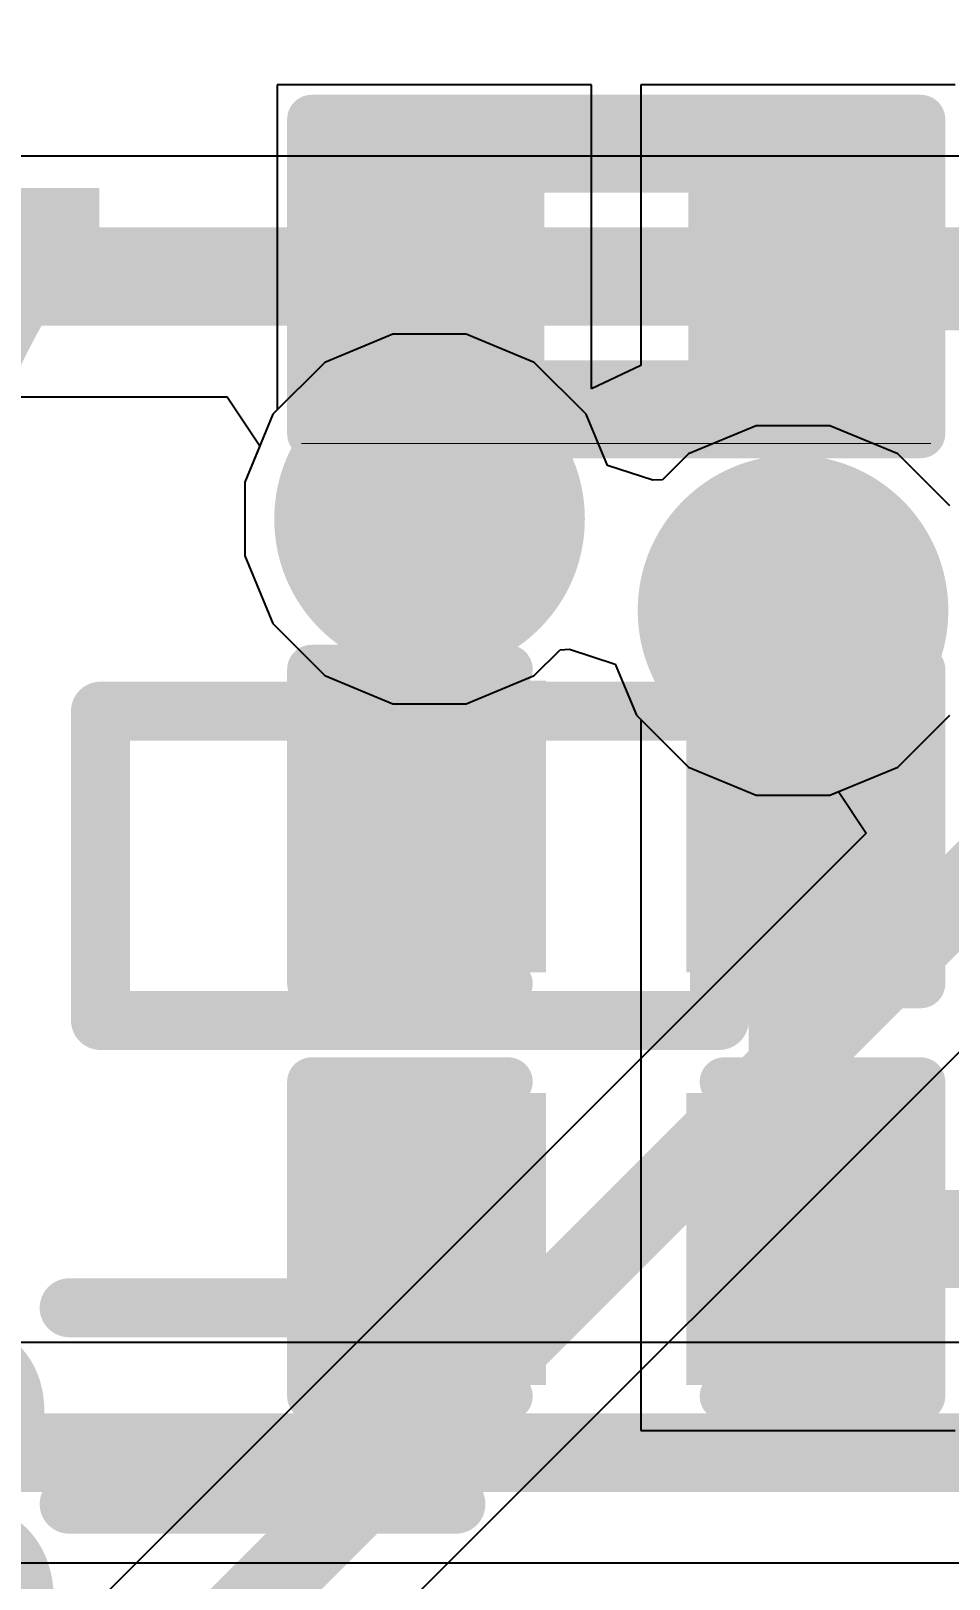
# Model space of a CAD drawing. Header units: inches. Extents: x -0.1 to 17.9, y -0.8 to 4.8.
# Drawn here: x 0.8114 to 0.9049, y 2.6374 to 2.795 of the extents above; entities that cross this region are included whole.
import ezdxf

# ---------------------------------------------------------------- set-up
doc = ezdxf.new("R2010")
doc.units = ezdxf.units.IN
doc.header["$MEASUREMENT"] = 0
for name, color, linetype in [('Bottom Layer 1', 5, 'Continuous'), ('Bottom Solder', 6, 'Continuous'), ('Drill Drawing', 1, 'Continuous'), ('GND+Signal', 16, 'Continuous'), ('Pad Holes', 156, 'Continuous'), ('PWR+Signal', 76, 'Continuous'), ('Top 3D Body', 56, 'Continuous'), ('Top Layer 1', 1, 'Continuous'), ('Top Overlay', 2, 'Continuous'), ('Top Paste', 8, 'Continuous'), ('Top Solder', 216, 'Continuous'), ('Via Holes', 16, 'Continuous')]:
    doc.layers.add(name, color=color, linetype=linetype)
doc.styles.add('Arial', font='', dxfattribs={"height": 0.2})
doc.styles.get('Arial').set_extended_font_data('Arial')

# ---------------------------------------------------------------- blocks, each defined once
blk = doc.blocks.new('C___0402_44')
at = {"layer": 'Top Layer 1'}
for points in [[(-0.0275, -0.0125), (-0.0275, 0.0125), (-0.0095, 0.0125), (-0.0095, -0.0125)], [(0.0095, -0.0125), (0.0095, 0.0125), (0.0275, 0.0125), (0.0275, -0.0125)]]:
    blk.add_hatch(color=1, dxfattribs=at).paths.add_polyline_path(points)
at = {"layer": 'Top Paste'}
for points in [[(-0.0275, -0.0125), (-0.0275, 0.0125), (-0.0095, 0.0125), (-0.0095, -0.0125)], [(0.0095, -0.0125), (0.0095, 0.0125), (0.0275, 0.0125), (0.0275, -0.0125)]]:
    blk.add_hatch(color=8, dxfattribs=at).paths.add_polyline_path(points)
at = {"layer": 'Top Solder'}
for points in [[(-0.02986, -0.01486), (-0.02986, 0.01486), (-0.00714, 0.01486), (-0.00714, -0.01486)], [(0.00714, -0.01486), (0.00714, 0.01486), (0.02986, 0.01486), (0.02986, -0.01486)]]:
    blk.add_hatch(color=216, dxfattribs=at).paths.add_polyline_path(points)
at = {"layer": 'Top Overlay'}
for points in [[(-0.011, 0.016, 0.005, 0.005, 0), (-0.031, 0.016, 0.005, 0.005, 0)], [(-0.031, 0.016, 0.005, 0.005, 0), (-0.031, -0.016, 0.005, 0.005, 0)], [(0.031, 0.016, 0.005, 0.005, 0), (0.011, 0.016, 0.005, 0.005, 0)], [(0.031, 0.016, 0.005, 0.005, 0), (0.031, -0.016, 0.005, 0.005, 0)], [(-0.011, -0.016, 0.005, 0.005, 0), (-0.031, -0.016, 0.005, 0.005, 0)], [(0.031, -0.016, 0.005, 0.005, 0), (0.011, -0.016, 0.005, 0.005, 0)]]:
    blk.add_lwpolyline(points, format="xyseb", dxfattribs=at)
for points in [[(-0.03225, 0.016, 0.0025, 0.0025, 1), (-0.02975, 0.016, 0.0025, 0.0025, 1)], [(-0.03225, 0.016, 0.0025, 0.0025, 1), (-0.02975, 0.016, 0.0025, 0.0025, 1)], [(-0.01225, 0.016, 0.0025, 0.0025, 1), (-0.00975, 0.016, 0.0025, 0.0025, 1)], [(0.00975, 0.016, 0.0025, 0.0025, 1), (0.01225, 0.016, 0.0025, 0.0025, 1)], [(0.02975, 0.016, 0.0025, 0.0025, 1), (0.03225, 0.016, 0.0025, 0.0025, 1)], [(0.02975, 0.016, 0.0025, 0.0025, 1), (0.03225, 0.016, 0.0025, 0.0025, 1)], [(-0.03225, -0.016, 0.0025, 0.0025, 1), (-0.02975, -0.016, 0.0025, 0.0025, 1)], [(-0.03225, -0.016, 0.0025, 0.0025, 1), (-0.02975, -0.016, 0.0025, 0.0025, 1)], [(-0.01225, -0.016, 0.0025, 0.0025, 1), (-0.00975, -0.016, 0.0025, 0.0025, 1)], [(0.00975, -0.016, 0.0025, 0.0025, 1), (0.01225, -0.016, 0.0025, 0.0025, 1)], [(0.02975, -0.016, 0.0025, 0.0025, 1), (0.03225, -0.016, 0.0025, 0.0025, 1)], [(0.02975, -0.016, 0.0025, 0.0025, 1), (0.03225, -0.016, 0.0025, 0.0025, 1)]]:
    blk.add_lwpolyline(points, format="xyseb", close=True, dxfattribs=at)
blk = doc.blocks.new('C___0402_45')
at = {"layer": 'Top Layer 1'}
for points in [[(-0.0275, -0.0125), (-0.0275, 0.0125), (-0.0095, 0.0125), (-0.0095, -0.0125)], [(0.0095, -0.0125), (0.0095, 0.0125), (0.0275, 0.0125), (0.0275, -0.0125)]]:
    blk.add_hatch(color=1, dxfattribs=at).paths.add_polyline_path(points)
at = {"layer": 'Top Paste'}
for points in [[(-0.0275, -0.0125), (-0.0275, 0.0125), (-0.0095, 0.0125), (-0.0095, -0.0125)], [(0.0095, -0.0125), (0.0095, 0.0125), (0.0275, 0.0125), (0.0275, -0.0125)]]:
    blk.add_hatch(color=8, dxfattribs=at).paths.add_polyline_path(points)
at = {"layer": 'Top Solder'}
for points in [[(-0.02986, -0.01486), (-0.02986, 0.01486), (-0.00714, 0.01486), (-0.00714, -0.01486)], [(0.00714, -0.01486), (0.00714, 0.01486), (0.02986, 0.01486), (0.02986, -0.01486)]]:
    blk.add_hatch(color=216, dxfattribs=at).paths.add_polyline_path(points)
at = {"layer": 'Top Overlay'}
for points in [[(-0.011, 0.016, 0.005, 0.005, 0), (-0.031, 0.016, 0.005, 0.005, 0)], [(-0.031, 0.016, 0.005, 0.005, 0), (-0.031, -0.016, 0.005, 0.005, 0)], [(0.031, 0.016, 0.005, 0.005, 0), (0.011, 0.016, 0.005, 0.005, 0)], [(0.031, 0.016, 0.005, 0.005, 0), (0.031, -0.016, 0.005, 0.005, 0)], [(-0.011, -0.016, 0.005, 0.005, 0), (-0.031, -0.016, 0.005, 0.005, 0)], [(0.031, -0.016, 0.005, 0.005, 0), (0.011, -0.016, 0.005, 0.005, 0)]]:
    blk.add_lwpolyline(points, format="xyseb", dxfattribs=at)
for points in [[(-0.03225, 0.016, 0.0025, 0.0025, 1), (-0.02975, 0.016, 0.0025, 0.0025, 1)], [(-0.03225, 0.016, 0.0025, 0.0025, 1), (-0.02975, 0.016, 0.0025, 0.0025, 1)], [(-0.01225, 0.016, 0.0025, 0.0025, 1), (-0.00975, 0.016, 0.0025, 0.0025, 1)], [(0.00975, 0.016, 0.0025, 0.0025, 1), (0.01225, 0.016, 0.0025, 0.0025, 1)], [(0.02975, 0.016, 0.0025, 0.0025, 1), (0.03225, 0.016, 0.0025, 0.0025, 1)], [(0.02975, 0.016, 0.0025, 0.0025, 1), (0.03225, 0.016, 0.0025, 0.0025, 1)], [(-0.03225, -0.016, 0.0025, 0.0025, 1), (-0.02975, -0.016, 0.0025, 0.0025, 1)], [(-0.03225, -0.016, 0.0025, 0.0025, 1), (-0.02975, -0.016, 0.0025, 0.0025, 1)], [(-0.01225, -0.016, 0.0025, 0.0025, 1), (-0.00975, -0.016, 0.0025, 0.0025, 1)], [(0.00975, -0.016, 0.0025, 0.0025, 1), (0.01225, -0.016, 0.0025, 0.0025, 1)], [(0.02975, -0.016, 0.0025, 0.0025, 1), (0.03225, -0.016, 0.0025, 0.0025, 1)], [(0.02975, -0.016, 0.0025, 0.0025, 1), (0.03225, -0.016, 0.0025, 0.0025, 1)]]:
    blk.add_lwpolyline(points, format="xyseb", close=True, dxfattribs=at)
blk = doc.blocks.new('R___0402_98')
at = {"layer": 'Top Layer 1'}
for points in [[(-0.0275, -0.0125), (-0.0275, 0.0125), (-0.0095, 0.0125), (-0.0095, -0.0125)], [(0.0095, -0.0125), (0.0095, 0.0125), (0.0275, 0.0125), (0.0275, -0.0125)]]:
    blk.add_hatch(color=1, dxfattribs=at).paths.add_polyline_path(points)
at = {"layer": 'Top Paste'}
for points in [[(-0.0275, -0.0125), (-0.0275, 0.0125), (-0.0095, 0.0125), (-0.0095, -0.0125)], [(0.0095, -0.0125), (0.0095, 0.0125), (0.0275, 0.0125), (0.0275, -0.0125)]]:
    blk.add_hatch(color=8, dxfattribs=at).paths.add_polyline_path(points)
at = {"layer": 'Top Solder'}
for points in [[(-0.02966, -0.01467), (-0.02966, 0.01467), (-0.00733, 0.01467), (-0.00733, -0.01467)], [(0.00734, -0.01467), (0.00734, 0.01467), (0.02967, 0.01467), (0.02967, -0.01467)]]:
    blk.add_hatch(color=216, dxfattribs=at).paths.add_polyline_path(points)
at = {"layer": 'Top Overlay'}
for points in [[(-0.031, -0.016, 0.005, 0.005, 0), (-0.031, 0.016, 0.005, 0.005, 0)], [(-0.031, 0.016, 0.005, 0.005, 0), (0.031, 0.016, 0.005, 0.005, 0)], [(0.031, -0.016, 0.005, 0.005, 0), (0.031, 0.016, 0.005, 0.005, 0)], [(-0.031, -0.016, 0.005, 0.005, 0), (0.031, -0.016, 0.005, 0.005, 0)], [(-0.032, -0.017, 0.000127, 0.000127, 0), (0.032, -0.017, 0.000127, 0.000127, 0)]]:
    blk.add_lwpolyline(points, format="xyseb", dxfattribs=at)
for points in [[(-0.03225, 0.016, 0.0025, 0.0025, 1), (-0.02975, 0.016, 0.0025, 0.0025, 1)], [(-0.03225, 0.016, 0.0025, 0.0025, 1), (-0.02975, 0.016, 0.0025, 0.0025, 1)], [(0.02975, 0.016, 0.0025, 0.0025, 1), (0.03225, 0.016, 0.0025, 0.0025, 1)], [(0.02975, 0.016, 0.0025, 0.0025, 1), (0.03225, 0.016, 0.0025, 0.0025, 1)], [(-0.03225, -0.016, 0.0025, 0.0025, 1), (-0.02975, -0.016, 0.0025, 0.0025, 1)], [(-0.03225, -0.016, 0.0025, 0.0025, 1), (-0.02975, -0.016, 0.0025, 0.0025, 1)], [(0.02975, -0.016, 0.0025, 0.0025, 1), (0.03225, -0.016, 0.0025, 0.0025, 1)], [(0.02975, -0.016, 0.0025, 0.0025, 1), (0.03225, -0.016, 0.0025, 0.0025, 1)], [(-0.03203, -0.017, 0.0000635, 0.0000635, 1), (-0.03197, -0.017, 0.0000635, 0.0000635, 1)], [(0.03197, -0.017, 0.0000635, 0.0000635, 1), (0.03203, -0.017, 0.0000635, 0.0000635, 1)]]:
    blk.add_lwpolyline(points, format="xyseb", close=True, dxfattribs=at)

msp = doc.modelspace()

# ---------------------------------------------------------------- hatches: boundary and pattern name
at = {"layer": 'Bottom Layer 1'}
h = msp.add_hatch(color=5, dxfattribs=at)
edge = h.paths.add_edge_path()
edge.add_arc((0.852, 2.74531), 0.01181, 0, 360)
h = msp.add_hatch(color=5, dxfattribs=at)
edge = h.paths.add_edge_path()
edge.add_arc((0.889, 2.736), 0.01181, 0, 360)
at = {"layer": 'Bottom Solder'}
h = msp.add_hatch(color=6, dxfattribs=at)
edge = h.paths.add_edge_path()
edge.add_arc((0.852, 2.74531), 0.01581, 0, 360)
h = msp.add_hatch(color=6, dxfattribs=at)
edge = h.paths.add_edge_path()
edge.add_arc((0.889, 2.736), 0.01581, 0, 360)
at = {"layer": 'GND+Signal'}
h = msp.add_hatch(color=16, dxfattribs=at)
edge = h.paths.add_edge_path()
edge.add_arc((0.852, 2.74531), 0.01181, 0, 360)
h = msp.add_hatch(color=16, dxfattribs=at)
edge = h.paths.add_edge_path()
edge.add_arc((0.889, 2.736), 0.01181, 0, 360)
at = {"layer": 'Pad Holes'}
h = msp.add_hatch(color=7, dxfattribs=at)
edge = h.paths.add_edge_path()
edge.add_arc((0.84835, 2.78102), 0.00125, 0, 360)
h = msp.add_hatch(color=7, dxfattribs=at)
edge = h.paths.add_edge_path()
edge.add_arc((0.89165, 2.78102), 0.00125, 0, 360)
h = msp.add_hatch(color=7, dxfattribs=at)
edge = h.paths.add_edge_path()
edge.add_arc((0.84835, 2.75898), 0.00125, 0, 360)
h = msp.add_hatch(color=7, dxfattribs=at)
edge = h.paths.add_edge_path()
edge.add_arc((0.89165, 2.75898), 0.00125, 0, 360)
h = msp.add_hatch(color=7, dxfattribs=at)
edge = h.paths.add_edge_path()
edge.add_arc((0.8185, 2.72575), 0.0015, 0, 360)
h = msp.add_hatch(color=7, dxfattribs=at)
edge = h.paths.add_edge_path()
edge.add_arc((0.8185, 2.72575), 0.0015, 0, 360)
h = msp.add_hatch(color=7, dxfattribs=at)
edge = h.paths.add_edge_path()
edge.add_arc((0.8815, 2.72575), 0.0015, 0, 360)
h = msp.add_hatch(color=7, dxfattribs=at)
edge = h.paths.add_edge_path()
edge.add_arc((0.8815, 2.72575), 0.0015, 0, 360)
h = msp.add_hatch(color=7, dxfattribs=at)
edge = h.paths.add_edge_path()
edge.add_arc((0.8185, 2.69425), 0.0015, 0, 360)
h = msp.add_hatch(color=7, dxfattribs=at)
edge = h.paths.add_edge_path()
edge.add_arc((0.8185, 2.69425), 0.0015, 0, 360)
h = msp.add_hatch(color=7, dxfattribs=at)
edge = h.paths.add_edge_path()
edge.add_arc((0.8815, 2.69425), 0.0015, 0, 360)
h = msp.add_hatch(color=7, dxfattribs=at)
edge = h.paths.add_edge_path()
edge.add_arc((0.8815, 2.69425), 0.0015, 0, 360)
h = msp.add_hatch(color=7, dxfattribs=at)
edge = h.paths.add_edge_path()
edge.add_arc((0.81531, 2.665), 0.0015, 0, 360)
h = msp.add_hatch(color=7, dxfattribs=at)
edge = h.paths.add_edge_path()
edge.add_arc((0.85469, 2.665), 0.0015, 0, 360)
h = msp.add_hatch(color=7, dxfattribs=at)
edge = h.paths.add_edge_path()
edge.add_arc((0.81531, 2.645), 0.0015, 0, 360)
h = msp.add_hatch(color=7, dxfattribs=at)
edge = h.paths.add_edge_path()
edge.add_arc((0.85469, 2.645), 0.0015, 0, 360)
at = {"layer": 'PWR+Signal'}
h = msp.add_hatch(color=76, dxfattribs=at)
edge = h.paths.add_edge_path()
edge.add_arc((0.852, 2.74531), 0.01181, 0, 360)
h = msp.add_hatch(color=76, dxfattribs=at)
edge = h.paths.add_edge_path()
edge.add_arc((0.889, 2.736), 0.01181, 0, 360)
at = {"layer": 'Top 3D Body'}
h = msp.add_hatch(color=56, dxfattribs=at)
edge = h.paths.add_edge_path()
edge.add_arc((0.84835, 2.78102), 0.00125, 0, 360)
h = msp.add_hatch(color=56, dxfattribs=at)
edge = h.paths.add_edge_path()
edge.add_arc((0.89165, 2.78102), 0.00125, 0, 360)
h = msp.add_hatch(color=56, dxfattribs=at)
edge = h.paths.add_edge_path()
edge.add_arc((0.84835, 2.75898), 0.00125, 0, 360)
h = msp.add_hatch(color=56, dxfattribs=at)
edge = h.paths.add_edge_path()
edge.add_arc((0.89165, 2.75898), 0.00125, 0, 360)
h = msp.add_hatch(color=56, dxfattribs=at)
edge = h.paths.add_edge_path()
edge.add_arc((0.8185, 2.72575), 0.0015, 0, 360)
h = msp.add_hatch(color=56, dxfattribs=at)
edge = h.paths.add_edge_path()
edge.add_arc((0.8185, 2.72575), 0.0015, 0, 360)
h = msp.add_hatch(color=56, dxfattribs=at)
edge = h.paths.add_edge_path()
edge.add_arc((0.8815, 2.72575), 0.0015, 0, 360)
h = msp.add_hatch(color=56, dxfattribs=at)
edge = h.paths.add_edge_path()
edge.add_arc((0.8815, 2.72575), 0.0015, 0, 360)
h = msp.add_hatch(color=56, dxfattribs=at)
edge = h.paths.add_edge_path()
edge.add_arc((0.8185, 2.69425), 0.0015, 0, 360)
h = msp.add_hatch(color=56, dxfattribs=at)
edge = h.paths.add_edge_path()
edge.add_arc((0.8185, 2.69425), 0.0015, 0, 360)
h = msp.add_hatch(color=56, dxfattribs=at)
edge = h.paths.add_edge_path()
edge.add_arc((0.8815, 2.69425), 0.0015, 0, 360)
h = msp.add_hatch(color=56, dxfattribs=at)
edge = h.paths.add_edge_path()
edge.add_arc((0.8815, 2.69425), 0.0015, 0, 360)
h = msp.add_hatch(color=56, dxfattribs=at)
edge = h.paths.add_edge_path()
edge.add_arc((0.81531, 2.665), 0.0015, 0, 360)
h = msp.add_hatch(color=56, dxfattribs=at)
edge = h.paths.add_edge_path()
edge.add_arc((0.85469, 2.665), 0.0015, 0, 360)
h = msp.add_hatch(color=56, dxfattribs=at)
edge = h.paths.add_edge_path()
edge.add_arc((0.81531, 2.645), 0.0015, 0, 360)
h = msp.add_hatch(color=56, dxfattribs=at)
edge = h.paths.add_edge_path()
edge.add_arc((0.85469, 2.645), 0.0015, 0, 360)
at = {"layer": 'Top Layer 1'}
h = msp.add_hatch(color=1, dxfattribs=at)
edge = h.paths.add_edge_path()
edge.add_arc((0.852, 2.74531), 0.01181, 0, 360)
h = msp.add_hatch(color=1, dxfattribs=at)
edge = h.paths.add_edge_path()
edge.add_arc((0.889, 2.736), 0.01181, 0, 360)
at = {"layer": 'Via Holes'}
h = msp.add_hatch(color=7, dxfattribs=at)
edge = h.paths.add_edge_path()
edge.add_arc((0.852, 2.74531), 0.00591, 0, 360)
h = msp.add_hatch(color=7, dxfattribs=at)
edge = h.paths.add_edge_path()
edge.add_arc((0.889, 2.736), 0.00591, 0, 360)

# ---------------------------------------------------------------- linework, layer by layer
at = {"layer": 'Bottom Layer 1'}
for p, q in [((0.91063, 2.78224), (0.70407, 2.78224)), ((0.75693, 2.54207), (0.99465, 2.77978)), ((0.699, 2.75776), (0.83139, 2.75776)), ((0.83139, 2.75776), (0.83473, 2.75276)), ((0.83473, 2.75276), (0.83319, 2.74905)), ((0.83319, 2.74905), (0.83319, 2.74157)), ((0.83319, 2.74157), (0.83605, 2.73466)), ((0.83605, 2.73466), (0.84134, 2.72936)), ((0.86266, 2.72936), (0.8653, 2.732)), ((0.8653, 2.732), (0.86626, 2.73205)), ((0.86626, 2.73205), (0.8709, 2.73054)), ((0.8709, 2.73054), (0.87305, 2.72534)), ((0.84134, 2.72936), (0.84826, 2.7265)), ((0.85574, 2.7265), (0.86266, 2.72936)), ((0.84826, 2.7265), (0.85574, 2.7265)), ((0.87305, 2.72534), (0.87835, 2.72005)), ((0.87835, 2.72005), (0.88526, 2.71719)), ((0.89274, 2.71719), (0.89362, 2.71755)), ((0.89362, 2.71755), (0.89645, 2.71331)), ((0.88526, 2.71719), (0.89274, 2.71719)), ((0.89645, 2.71331), (0.74435, 2.56122))]:
    msp.add_line(p, q, dxfattribs=at)
for points in [[(0.749, 2.55, 0.008, 0.008, 0), (0.99, 2.791, 0.008, 0.008, 0)], [(0.699, 2.77, 0.01, 0.01, 0), (0.925, 2.77, 0.01, 0.01, 0)]]:
    msp.add_lwpolyline(points, format="xyseb", dxfattribs=at)
at = {"layer": 'Drill Drawing'}
for points in [[(0.847, 2.75031, 0.002, 0.002, 0), (0.847, 2.75531, 0.002, 0.002, 0)], [(0.847, 2.75531, 0.002, 0.002, 0), (0.857, 2.75531, 0.002, 0.002, 0)], [(0.857, 2.75031, 0.002, 0.002, 0), (0.857, 2.75531, 0.002, 0.002, 0)], [(0.849, 2.74831, 0.002, 0.002, 0), (0.849, 2.75131, 0.002, 0.002, 0)], [(0.849, 2.75131, 0.002, 0.002, 0), (0.855, 2.75131, 0.002, 0.002, 0)], [(0.855, 2.74831, 0.002, 0.002, 0), (0.855, 2.75131, 0.002, 0.002, 0)], [(0.842, 2.74031, 0.002, 0.002, 0), (0.842, 2.75031, 0.002, 0.002, 0)], [(0.842, 2.75031, 0.002, 0.002, 0), (0.847, 2.75031, 0.002, 0.002, 0)], [(0.857, 2.75031, 0.002, 0.002, 0), (0.862, 2.75031, 0.002, 0.002, 0)], [(0.862, 2.74031, 0.002, 0.002, 0), (0.862, 2.75031, 0.002, 0.002, 0)], [(0.846, 2.74231, 0.002, 0.002, 0), (0.846, 2.74831, 0.002, 0.002, 0)], [(0.846, 2.74831, 0.002, 0.002, 0), (0.849, 2.74831, 0.002, 0.002, 0)], [(0.855, 2.74831, 0.002, 0.002, 0), (0.858, 2.74831, 0.002, 0.002, 0)], [(0.858, 2.74231, 0.002, 0.002, 0), (0.858, 2.74831, 0.002, 0.002, 0)], [(0.884, 2.741, 0.002, 0.002, 0), (0.884, 2.746, 0.002, 0.002, 0)], [(0.884, 2.746, 0.002, 0.002, 0), (0.894, 2.746, 0.002, 0.002, 0)], [(0.894, 2.741, 0.002, 0.002, 0), (0.894, 2.746, 0.002, 0.002, 0)], [(0.846, 2.74231, 0.002, 0.002, 0), (0.849, 2.74231, 0.002, 0.002, 0)], [(0.849, 2.73931, 0.002, 0.002, 0), (0.849, 2.74231, 0.002, 0.002, 0)], [(0.855, 2.74231, 0.002, 0.002, 0), (0.858, 2.74231, 0.002, 0.002, 0)], [(0.855, 2.73931, 0.002, 0.002, 0), (0.855, 2.74231, 0.002, 0.002, 0)], [(0.886, 2.739, 0.002, 0.002, 0), (0.886, 2.742, 0.002, 0.002, 0)], [(0.886, 2.742, 0.002, 0.002, 0), (0.892, 2.742, 0.002, 0.002, 0)], [(0.892, 2.739, 0.002, 0.002, 0), (0.892, 2.742, 0.002, 0.002, 0)], [(0.842, 2.74031, 0.002, 0.002, 0), (0.847, 2.74031, 0.002, 0.002, 0)], [(0.847, 2.73531, 0.002, 0.002, 0), (0.847, 2.74031, 0.002, 0.002, 0)], [(0.857, 2.74031, 0.002, 0.002, 0), (0.862, 2.74031, 0.002, 0.002, 0)], [(0.857, 2.73531, 0.002, 0.002, 0), (0.857, 2.74031, 0.002, 0.002, 0)], [(0.879, 2.731, 0.002, 0.002, 0), (0.879, 2.741, 0.002, 0.002, 0)], [(0.879, 2.741, 0.002, 0.002, 0), (0.884, 2.741, 0.002, 0.002, 0)], [(0.894, 2.741, 0.002, 0.002, 0), (0.899, 2.741, 0.002, 0.002, 0)], [(0.899, 2.731, 0.002, 0.002, 0), (0.899, 2.741, 0.002, 0.002, 0)], [(0.849, 2.73931, 0.002, 0.002, 0), (0.855, 2.73931, 0.002, 0.002, 0)], [(0.883, 2.733, 0.002, 0.002, 0), (0.883, 2.739, 0.002, 0.002, 0)], [(0.883, 2.739, 0.002, 0.002, 0), (0.886, 2.739, 0.002, 0.002, 0)], [(0.892, 2.739, 0.002, 0.002, 0), (0.895, 2.739, 0.002, 0.002, 0)], [(0.895, 2.733, 0.002, 0.002, 0), (0.895, 2.739, 0.002, 0.002, 0)], [(0.847, 2.73531, 0.002, 0.002, 0), (0.857, 2.73531, 0.002, 0.002, 0)], [(0.883, 2.733, 0.002, 0.002, 0), (0.886, 2.733, 0.002, 0.002, 0)], [(0.886, 2.73, 0.002, 0.002, 0), (0.886, 2.733, 0.002, 0.002, 0)], [(0.892, 2.733, 0.002, 0.002, 0), (0.895, 2.733, 0.002, 0.002, 0)], [(0.892, 2.73, 0.002, 0.002, 0), (0.892, 2.733, 0.002, 0.002, 0)], [(0.879, 2.731, 0.002, 0.002, 0), (0.884, 2.731, 0.002, 0.002, 0)], [(0.884, 2.726, 0.002, 0.002, 0), (0.884, 2.731, 0.002, 0.002, 0)], [(0.894, 2.731, 0.002, 0.002, 0), (0.899, 2.731, 0.002, 0.002, 0)], [(0.894, 2.726, 0.002, 0.002, 0), (0.894, 2.731, 0.002, 0.002, 0)], [(0.886, 2.73, 0.002, 0.002, 0), (0.892, 2.73, 0.002, 0.002, 0)], [(0.884, 2.726, 0.002, 0.002, 0), (0.894, 2.726, 0.002, 0.002, 0)]]:
    msp.add_lwpolyline(points, format="xyseb", dxfattribs=at)
for points in [[(0.8465, 2.75531, 0.001, 0.001, 1), (0.8475, 2.75531, 0.001, 0.001, 1)], [(0.8465, 2.75531, 0.001, 0.001, 1), (0.8475, 2.75531, 0.001, 0.001, 1)], [(0.8565, 2.75531, 0.001, 0.001, 1), (0.8575, 2.75531, 0.001, 0.001, 1)], [(0.8565, 2.75531, 0.001, 0.001, 1), (0.8575, 2.75531, 0.001, 0.001, 1)], [(0.8485, 2.75131, 0.001, 0.001, 1), (0.8495, 2.75131, 0.001, 0.001, 1)], [(0.8485, 2.75131, 0.001, 0.001, 1), (0.8495, 2.75131, 0.001, 0.001, 1)], [(0.8545, 2.75131, 0.001, 0.001, 1), (0.8555, 2.75131, 0.001, 0.001, 1)], [(0.8545, 2.75131, 0.001, 0.001, 1), (0.8555, 2.75131, 0.001, 0.001, 1)], [(0.8415, 2.75031, 0.001, 0.001, 1), (0.8425, 2.75031, 0.001, 0.001, 1)], [(0.8415, 2.75031, 0.001, 0.001, 1), (0.8425, 2.75031, 0.001, 0.001, 1)], [(0.8465, 2.75031, 0.001, 0.001, 1), (0.8475, 2.75031, 0.001, 0.001, 1)], [(0.8465, 2.75031, 0.001, 0.001, 1), (0.8475, 2.75031, 0.001, 0.001, 1)], [(0.8565, 2.75031, 0.001, 0.001, 1), (0.8575, 2.75031, 0.001, 0.001, 1)], [(0.8565, 2.75031, 0.001, 0.001, 1), (0.8575, 2.75031, 0.001, 0.001, 1)], [(0.8615, 2.75031, 0.001, 0.001, 1), (0.8625, 2.75031, 0.001, 0.001, 1)], [(0.8615, 2.75031, 0.001, 0.001, 1), (0.8625, 2.75031, 0.001, 0.001, 1)], [(0.8455, 2.74831, 0.001, 0.001, 1), (0.8465, 2.74831, 0.001, 0.001, 1)], [(0.8455, 2.74831, 0.001, 0.001, 1), (0.8465, 2.74831, 0.001, 0.001, 1)], [(0.8485, 2.74831, 0.001, 0.001, 1), (0.8495, 2.74831, 0.001, 0.001, 1)], [(0.8485, 2.74831, 0.001, 0.001, 1), (0.8495, 2.74831, 0.001, 0.001, 1)], [(0.8545, 2.74831, 0.001, 0.001, 1), (0.8555, 2.74831, 0.001, 0.001, 1)], [(0.8545, 2.74831, 0.001, 0.001, 1), (0.8555, 2.74831, 0.001, 0.001, 1)], [(0.8575, 2.74831, 0.001, 0.001, 1), (0.8585, 2.74831, 0.001, 0.001, 1)], [(0.8575, 2.74831, 0.001, 0.001, 1), (0.8585, 2.74831, 0.001, 0.001, 1)], [(0.8835, 2.746, 0.001, 0.001, 1), (0.8845, 2.746, 0.001, 0.001, 1)], [(0.8835, 2.746, 0.001, 0.001, 1), (0.8845, 2.746, 0.001, 0.001, 1)], [(0.8935, 2.746, 0.001, 0.001, 1), (0.8945, 2.746, 0.001, 0.001, 1)], [(0.8935, 2.746, 0.001, 0.001, 1), (0.8945, 2.746, 0.001, 0.001, 1)], [(0.8455, 2.74231, 0.001, 0.001, 1), (0.8465, 2.74231, 0.001, 0.001, 1)], [(0.8455, 2.74231, 0.001, 0.001, 1), (0.8465, 2.74231, 0.001, 0.001, 1)], [(0.8485, 2.74231, 0.001, 0.001, 1), (0.8495, 2.74231, 0.001, 0.001, 1)], [(0.8485, 2.74231, 0.001, 0.001, 1), (0.8495, 2.74231, 0.001, 0.001, 1)], [(0.8545, 2.74231, 0.001, 0.001, 1), (0.8555, 2.74231, 0.001, 0.001, 1)], [(0.8545, 2.74231, 0.001, 0.001, 1), (0.8555, 2.74231, 0.001, 0.001, 1)], [(0.8575, 2.74231, 0.001, 0.001, 1), (0.8585, 2.74231, 0.001, 0.001, 1)], [(0.8575, 2.74231, 0.001, 0.001, 1), (0.8585, 2.74231, 0.001, 0.001, 1)], [(0.8855, 2.742, 0.001, 0.001, 1), (0.8865, 2.742, 0.001, 0.001, 1)], [(0.8855, 2.742, 0.001, 0.001, 1), (0.8865, 2.742, 0.001, 0.001, 1)], [(0.8915, 2.742, 0.001, 0.001, 1), (0.8925, 2.742, 0.001, 0.001, 1)], [(0.8915, 2.742, 0.001, 0.001, 1), (0.8925, 2.742, 0.001, 0.001, 1)], [(0.8415, 2.74031, 0.001, 0.001, 1), (0.8425, 2.74031, 0.001, 0.001, 1)], [(0.8415, 2.74031, 0.001, 0.001, 1), (0.8425, 2.74031, 0.001, 0.001, 1)], [(0.8465, 2.74031, 0.001, 0.001, 1), (0.8475, 2.74031, 0.001, 0.001, 1)], [(0.8465, 2.74031, 0.001, 0.001, 1), (0.8475, 2.74031, 0.001, 0.001, 1)], [(0.8565, 2.74031, 0.001, 0.001, 1), (0.8575, 2.74031, 0.001, 0.001, 1)], [(0.8565, 2.74031, 0.001, 0.001, 1), (0.8575, 2.74031, 0.001, 0.001, 1)], [(0.8615, 2.74031, 0.001, 0.001, 1), (0.8625, 2.74031, 0.001, 0.001, 1)], [(0.8615, 2.74031, 0.001, 0.001, 1), (0.8625, 2.74031, 0.001, 0.001, 1)], [(0.8785, 2.741, 0.001, 0.001, 1), (0.8795, 2.741, 0.001, 0.001, 1)], [(0.8785, 2.741, 0.001, 0.001, 1), (0.8795, 2.741, 0.001, 0.001, 1)], [(0.8835, 2.741, 0.001, 0.001, 1), (0.8845, 2.741, 0.001, 0.001, 1)], [(0.8835, 2.741, 0.001, 0.001, 1), (0.8845, 2.741, 0.001, 0.001, 1)], [(0.8935, 2.741, 0.001, 0.001, 1), (0.8945, 2.741, 0.001, 0.001, 1)], [(0.8935, 2.741, 0.001, 0.001, 1), (0.8945, 2.741, 0.001, 0.001, 1)], [(0.8985, 2.741, 0.001, 0.001, 1), (0.8995, 2.741, 0.001, 0.001, 1)], [(0.8985, 2.741, 0.001, 0.001, 1), (0.8995, 2.741, 0.001, 0.001, 1)], [(0.8485, 2.73931, 0.001, 0.001, 1), (0.8495, 2.73931, 0.001, 0.001, 1)], [(0.8485, 2.73931, 0.001, 0.001, 1), (0.8495, 2.73931, 0.001, 0.001, 1)], [(0.8545, 2.73931, 0.001, 0.001, 1), (0.8555, 2.73931, 0.001, 0.001, 1)], [(0.8545, 2.73931, 0.001, 0.001, 1), (0.8555, 2.73931, 0.001, 0.001, 1)], [(0.8825, 2.739, 0.001, 0.001, 1), (0.8835, 2.739, 0.001, 0.001, 1)], [(0.8825, 2.739, 0.001, 0.001, 1), (0.8835, 2.739, 0.001, 0.001, 1)], [(0.8855, 2.739, 0.001, 0.001, 1), (0.8865, 2.739, 0.001, 0.001, 1)], [(0.8855, 2.739, 0.001, 0.001, 1), (0.8865, 2.739, 0.001, 0.001, 1)], [(0.8915, 2.739, 0.001, 0.001, 1), (0.8925, 2.739, 0.001, 0.001, 1)], [(0.8915, 2.739, 0.001, 0.001, 1), (0.8925, 2.739, 0.001, 0.001, 1)], [(0.8945, 2.739, 0.001, 0.001, 1), (0.8955, 2.739, 0.001, 0.001, 1)], [(0.8945, 2.739, 0.001, 0.001, 1), (0.8955, 2.739, 0.001, 0.001, 1)], [(0.8465, 2.73531, 0.001, 0.001, 1), (0.8475, 2.73531, 0.001, 0.001, 1)], [(0.8465, 2.73531, 0.001, 0.001, 1), (0.8475, 2.73531, 0.001, 0.001, 1)], [(0.8565, 2.73531, 0.001, 0.001, 1), (0.8575, 2.73531, 0.001, 0.001, 1)], [(0.8565, 2.73531, 0.001, 0.001, 1), (0.8575, 2.73531, 0.001, 0.001, 1)], [(0.8825, 2.733, 0.001, 0.001, 1), (0.8835, 2.733, 0.001, 0.001, 1)], [(0.8825, 2.733, 0.001, 0.001, 1), (0.8835, 2.733, 0.001, 0.001, 1)], [(0.8855, 2.733, 0.001, 0.001, 1), (0.8865, 2.733, 0.001, 0.001, 1)], [(0.8855, 2.733, 0.001, 0.001, 1), (0.8865, 2.733, 0.001, 0.001, 1)], [(0.8915, 2.733, 0.001, 0.001, 1), (0.8925, 2.733, 0.001, 0.001, 1)], [(0.8915, 2.733, 0.001, 0.001, 1), (0.8925, 2.733, 0.001, 0.001, 1)], [(0.8945, 2.733, 0.001, 0.001, 1), (0.8955, 2.733, 0.001, 0.001, 1)], [(0.8945, 2.733, 0.001, 0.001, 1), (0.8955, 2.733, 0.001, 0.001, 1)], [(0.8785, 2.731, 0.001, 0.001, 1), (0.8795, 2.731, 0.001, 0.001, 1)], [(0.8785, 2.731, 0.001, 0.001, 1), (0.8795, 2.731, 0.001, 0.001, 1)], [(0.8835, 2.731, 0.001, 0.001, 1), (0.8845, 2.731, 0.001, 0.001, 1)], [(0.8835, 2.731, 0.001, 0.001, 1), (0.8845, 2.731, 0.001, 0.001, 1)], [(0.8935, 2.731, 0.001, 0.001, 1), (0.8945, 2.731, 0.001, 0.001, 1)], [(0.8935, 2.731, 0.001, 0.001, 1), (0.8945, 2.731, 0.001, 0.001, 1)], [(0.8985, 2.731, 0.001, 0.001, 1), (0.8995, 2.731, 0.001, 0.001, 1)], [(0.8985, 2.731, 0.001, 0.001, 1), (0.8995, 2.731, 0.001, 0.001, 1)], [(0.8855, 2.73, 0.001, 0.001, 1), (0.8865, 2.73, 0.001, 0.001, 1)], [(0.8855, 2.73, 0.001, 0.001, 1), (0.8865, 2.73, 0.001, 0.001, 1)], [(0.8915, 2.73, 0.001, 0.001, 1), (0.8925, 2.73, 0.001, 0.001, 1)], [(0.8915, 2.73, 0.001, 0.001, 1), (0.8925, 2.73, 0.001, 0.001, 1)], [(0.8835, 2.726, 0.001, 0.001, 1), (0.8845, 2.726, 0.001, 0.001, 1)], [(0.8835, 2.726, 0.001, 0.001, 1), (0.8845, 2.726, 0.001, 0.001, 1)], [(0.8935, 2.726, 0.001, 0.001, 1), (0.8945, 2.726, 0.001, 0.001, 1)], [(0.8935, 2.726, 0.001, 0.001, 1), (0.8945, 2.726, 0.001, 0.001, 1)]]:
    msp.add_lwpolyline(points, format="xyseb", close=True, dxfattribs=at)
at = {"layer": 'GND+Signal'}
for p, q in [((0.84826, 2.76412), (0.84134, 2.76126)), ((0.85574, 2.76412), (0.84826, 2.76412)), ((0.86266, 2.76126), (0.85574, 2.76412)), ((0.84134, 2.76126), (0.83605, 2.75597)), ((0.86795, 2.75597), (0.86266, 2.76126)), ((0.83605, 2.75597), (0.83319, 2.74905)), ((0.8701, 2.75077), (0.86795, 2.75597)), ((0.88526, 2.75481), (0.87835, 2.75195)), ((0.89274, 2.75481), (0.88526, 2.75481)), ((0.89966, 2.75195), (0.89274, 2.75481)), ((0.87474, 2.74926), (0.8701, 2.75077)), ((0.87835, 2.75195), (0.87571, 2.74931)), ((0.90495, 2.74666), (0.89966, 2.75195)), ((0.83319, 2.74905), (0.83319, 2.74157)), ((0.87571, 2.74931), (0.87474, 2.74926)), ((0.83319, 2.74157), (0.83605, 2.73466)), ((0.83605, 2.73466), (0.84134, 2.72936)), ((0.86266, 2.72936), (0.8653, 2.732)), ((0.8653, 2.732), (0.86626, 2.73205)), ((0.86626, 2.73205), (0.8709, 2.73054)), ((0.8709, 2.73054), (0.87305, 2.72534)), ((0.84134, 2.72936), (0.84826, 2.7265)), ((0.85574, 2.7265), (0.86266, 2.72936)), ((0.84826, 2.7265), (0.85574, 2.7265)), ((0.87305, 2.72534), (0.87835, 2.72005)), ((0.89966, 2.72005), (0.90495, 2.72534)), ((0.87835, 2.72005), (0.88526, 2.71719)), ((0.89274, 2.71719), (0.89966, 2.72005)), ((0.88526, 2.71719), (0.89274, 2.71719)), ((1.08486, 2.66146), (0.20994, 2.66146)), ((0.21007, 2.63903), (1.08008, 2.63903))]:
    msp.add_line(p, q, dxfattribs=at)
msp.add_lwpolyline([(0.16524, 2.65024, 0.008, 0.008, 0), (1.101, 2.65024, 0.008, 0.008, 0)], format="xyseb", dxfattribs=at)
at = {"layer": 'Top 3D Body'}
for points in [[(0.84835, 2.78102, 0.005, 0.005, 0), (0.89165, 2.78102, 0.005, 0.005, 0)], [(0.84835, 2.75898, 0.005, 0.005, 0), (0.89165, 2.75898, 0.005, 0.005, 0)], [(0.8185, 2.72575, 0.006, 0.006, 0), (0.8815, 2.72575, 0.006, 0.006, 0)], [(0.8185, 2.69425, 0.006, 0.006, 0), (0.8185, 2.72575, 0.006, 0.006, 0)], [(0.8815, 2.69425, 0.006, 0.006, 0), (0.8815, 2.72575, 0.006, 0.006, 0)], [(0.8185, 2.69425, 0.006, 0.006, 0), (0.8815, 2.69425, 0.006, 0.006, 0)], [(0.81531, 2.665, 0.006, 0.006, 0), (0.85469, 2.665, 0.006, 0.006, 0)], [(0.81531, 2.645, 0.006, 0.006, 0), (0.85469, 2.645, 0.006, 0.006, 0)]]:
    msp.add_lwpolyline(points, format="xyseb", dxfattribs=at)
for points in [[(0.8471, 2.78102, 0.0025, 0.0025, 1), (0.8496, 2.78102, 0.0025, 0.0025, 1)], [(0.8904, 2.78102, 0.0025, 0.0025, 1), (0.8929, 2.78102, 0.0025, 0.0025, 1)], [(0.8471, 2.75898, 0.0025, 0.0025, 1), (0.8496, 2.75898, 0.0025, 0.0025, 1)], [(0.8904, 2.75898, 0.0025, 0.0025, 1), (0.8929, 2.75898, 0.0025, 0.0025, 1)], [(0.817, 2.72575, 0.003, 0.003, 1), (0.82, 2.72575, 0.003, 0.003, 1)], [(0.817, 2.72575, 0.003, 0.003, 1), (0.82, 2.72575, 0.003, 0.003, 1)], [(0.88, 2.72575, 0.003, 0.003, 1), (0.883, 2.72575, 0.003, 0.003, 1)], [(0.88, 2.72575, 0.003, 0.003, 1), (0.883, 2.72575, 0.003, 0.003, 1)], [(0.817, 2.69425, 0.003, 0.003, 1), (0.82, 2.69425, 0.003, 0.003, 1)], [(0.817, 2.69425, 0.003, 0.003, 1), (0.82, 2.69425, 0.003, 0.003, 1)], [(0.88, 2.69425, 0.003, 0.003, 1), (0.883, 2.69425, 0.003, 0.003, 1)], [(0.88, 2.69425, 0.003, 0.003, 1), (0.883, 2.69425, 0.003, 0.003, 1)], [(0.81381, 2.665, 0.003, 0.003, 1), (0.81681, 2.665, 0.003, 0.003, 1)], [(0.85319, 2.665, 0.003, 0.003, 1), (0.85619, 2.665, 0.003, 0.003, 1)], [(0.81381, 2.645, 0.003, 0.003, 1), (0.81681, 2.645, 0.003, 0.003, 1)], [(0.85319, 2.645, 0.003, 0.003, 1), (0.85619, 2.645, 0.003, 0.003, 1)]]:
    msp.add_lwpolyline(points, format="xyseb", close=True, dxfattribs=at)
at = {"layer": 'Top Layer 1'}
for p, q in [((0.8685, 2.7895), (0.8365, 2.7895)), ((0.8365, 2.7895), (0.8365, 2.75641)), ((0.8685, 2.75857), (0.8685, 2.7895)), ((0.9055, 2.7895), (0.8735, 2.7895)), ((0.8735, 2.7895), (0.8735, 2.76094)), ((0.8735, 2.76094), (0.8685, 2.75857)), ((0.83605, 2.75597), (0.83319, 2.74905)), ((0.8365, 2.75641), (0.83605, 2.75597)), ((0.83319, 2.74905), (0.83319, 2.74157)), ((0.83319, 2.74157), (0.83605, 2.73466)), ((0.83605, 2.73466), (0.84134, 2.72936)), ((0.86266, 2.72936), (0.8653, 2.732)), ((0.8653, 2.732), (0.86626, 2.73205)), ((0.86626, 2.73205), (0.8709, 2.73054)), ((0.8709, 2.73054), (0.87305, 2.72534)), ((0.84134, 2.72936), (0.84826, 2.7265)), ((0.85574, 2.7265), (0.86266, 2.72936)), ((0.84826, 2.7265), (0.85574, 2.7265)), ((0.87305, 2.72534), (0.8735, 2.7249)), ((0.8735, 2.7249), (0.8735, 2.6945)), ((0.8735, 2.6945), (0.8735, 2.6945)), ((0.8735, 2.6945), (0.8735, 2.6915)), ((0.8735, 2.6915), (0.8735, 2.6915)), ((0.8735, 2.6915), (0.8735, 2.6525)), ((0.8735, 2.6525), (0.9055, 2.6525))]:
    msp.add_line(p, q, dxfattribs=at)
for points in [[(0.8525, 2.7415, 0.01, 0.01, 0), (0.8525, 2.77, 0.01, 0.01, 0)], [(0.8895, 2.77, 0.01, 0.01, 0), (0.88997, 2.76953, 0.01, 0.01, 0)], [(0.88997, 2.76953, 0.01, 0.01, 0), (1.00677, 2.76953, 0.01, 0.01, 0)], [(0.852, 2.741, 0.01, 0.01, 0), (0.852, 2.74531, 0.01, 0.01, 0)], [(0.852, 2.741, 0.01, 0.01, 0), (0.8525, 2.7415, 0.01, 0.01, 0)], [(0.8895, 2.714, 0.01, 0.01, 0), (0.8895, 2.7405, 0.01, 0.01, 0)], [(0.8895, 2.672, 0.01, 0.01, 0), (0.8895, 2.714, 0.01, 0.01, 0)], [(0.8895, 2.672, 0.01, 0.01, 0), (0.921, 2.672, 0.01, 0.01, 0)]]:
    msp.add_lwpolyline(points, format="xyseb", dxfattribs=at)
for points in [[(0.85, 2.77, 0.005, 0.005, 1), (0.855, 2.77, 0.005, 0.005, 1)], [(0.887, 2.77, 0.005, 0.005, 1), (0.892, 2.77, 0.005, 0.005, 1)], [(0.88747, 2.76953, 0.005, 0.005, 1), (0.89247, 2.76953, 0.005, 0.005, 1)], [(0.88747, 2.76953, 0.005, 0.005, 1), (0.89247, 2.76953, 0.005, 0.005, 1)], [(0.8495, 2.74531, 0.005, 0.005, 1), (0.8545, 2.74531, 0.005, 0.005, 1)], [(0.8495, 2.741, 0.005, 0.005, 1), (0.8545, 2.741, 0.005, 0.005, 1)], [(0.8495, 2.741, 0.005, 0.005, 1), (0.8545, 2.741, 0.005, 0.005, 1)], [(0.85, 2.7415, 0.005, 0.005, 1), (0.855, 2.7415, 0.005, 0.005, 1)], [(0.85, 2.7415, 0.005, 0.005, 1), (0.855, 2.7415, 0.005, 0.005, 1)], [(0.887, 2.7405, 0.005, 0.005, 1), (0.892, 2.7405, 0.005, 0.005, 1)], [(0.887, 2.714, 0.005, 0.005, 1), (0.892, 2.714, 0.005, 0.005, 1)], [(0.887, 2.714, 0.005, 0.005, 1), (0.892, 2.714, 0.005, 0.005, 1)], [(0.887, 2.672, 0.005, 0.005, 1), (0.892, 2.672, 0.005, 0.005, 1)], [(0.887, 2.672, 0.005, 0.005, 1), (0.892, 2.672, 0.005, 0.005, 1)]]:
    msp.add_lwpolyline(points, format="xyseb", close=True, dxfattribs=at)

# ---------------------------------------------------------------- block references
msp.add_blockref('R___0402_98', (0.871, 2.77))
at = {"rotation": 180}
for name, p in [('C___0402_45', (0.871, 2.714)), ('C___0402_44', (0.871, 2.672))]:
    msp.add_blockref(name, p, dxfattribs=at)

# ---------------------------------------------------------------- texts
at = {"layer": 'Top Overlay', "style": 'Arial'}
for s, p in [('R57', (0.71868, 2.73901)), ('C78', (0.71368, 2.62401))]:
    msp.add_text(s, height=0.04, dxfattribs=at).set_placement(p)

doc.saveas('drawing.dxf')
